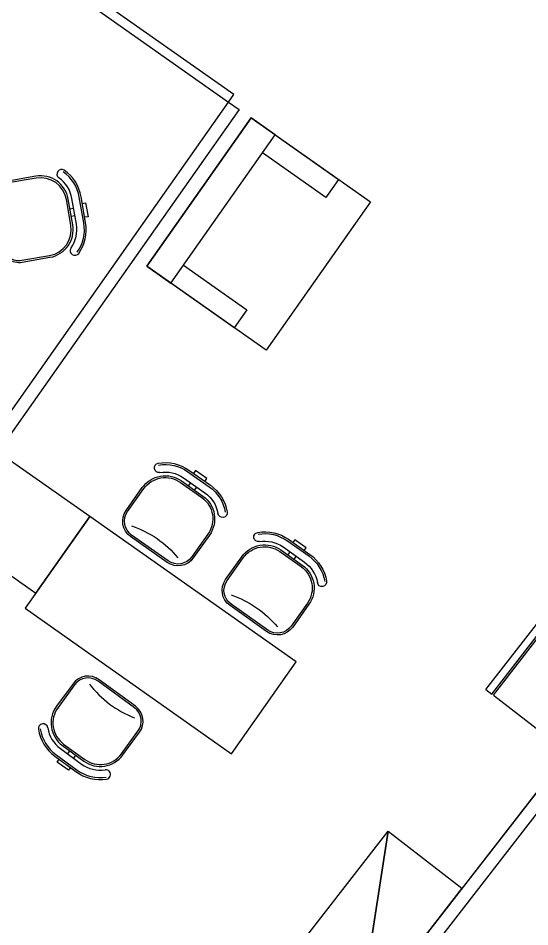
# Model space of a CAD drawing. Extents: x -1.7 to 87, y -33.6 to 19.
# Drawn here: x 58.573 to 61.308, y -13.756 to -8.897 of the extents above; entities that cross this region are included whole.
import ezdxf

# ---------------------------------------------------------------- set-up
doc = ezdxf.new("R2010")
doc.units = 0
for name, color, linetype in [('AR-DIV', 2, 'Continuous'), ('AR-MOB', 2, 'Continuous'), ('AR-POR', 1, 'Continuous')]:
    doc.layers.add(name, color=color, linetype=linetype)

# ---------------------------------------------------------------- blocks, each defined once
blk = doc.blocks.new('CADEIRA-S')
at = {"color": 2}
for p, q in [((0.0718, 0.2686), (-0.0682, 0.2686)), ((0.0718, 0.2186), (-0.0682, 0.2186)), ((0.0718, 0.1986), (-0.0682, 0.1986)), ((-0.2182, 0.0486), (-0.2182, -0.1014)), ((0.2218, -0.1014), (0.2218, 0.0486)), ((-0.1182, -0.2014), (0.1218, -0.2014))]:
    blk.add_line(p, q, dxfattribs=at)
at = {"color": 1}
for p, q in [((0.0718, 0.2586), (-0.0682, 0.2586)), ((-0.0148, 0.1986), (-0.0149, 0.2186)), ((0.0252, 0.1986), (0.0251, 0.2186)), ((0.0718, 0.1886), (-0.0682, 0.1886)), ((-0.2082, 0.0486), (-0.2082, -0.1014)), ((0.2118, -0.1014), (0.2118, 0.0486)), ((-0.1182, -0.1914), (0.1218, -0.1914))]:
    blk.add_line(p, q, dxfattribs=at)
at = {"color": 2}
blk.add_lwpolyline([(-0.032, 0.2686), (-0.032, 0.2867), (0.0426, 0.2867), (0.0426, 0.2686)], dxfattribs=at)
for centre, radius, start, end in [((-0.0682, 0.0486), 0.22, 90, 135), ((0.0718, 0.0486), 0.22, 45, 90), ((-0.2061, 0.1864), 0.025, 135, 315), ((-0.0682, 0.0486), 0.15, 90, 180), ((-0.0682, 0.0486), 0.17, 90, 135), ((0.0718, 0.0486), 0.17, 45, 90), ((0.0718, 0.0486), 0.15, 0, 90), ((0.2097, 0.1864), 0.025, 225, 45), ((-0.1182, -0.1014), 0.1, 180, 270), ((0.1218, -0.1014), 0.1, 270, 0)]:
    blk.add_arc(centre, radius, start, end, dxfattribs=at)
at = {"color": 1}
for centre, radius, start, end in [((-0.0682, 0.0486), 0.21, 90, 135), ((0.0718, 0.0486), 0.21, 45, 90), ((-0.0682, 0.0486), 0.14, 90, 180), ((0.0718, 0.0486), 0.14, 0, 90), ((-0.1182, -0.1014), 0.09, 180, 270), ((-0.0052, -0.6823), 0.5534, 73.6911, 105.2491), ((0.1218, -0.1014), 0.09, 270, 0)]:
    blk.add_arc(centre, radius, start, end, dxfattribs=at)
blk = doc.blocks.new('estacao de trabalho 290 x 150')
at = {"extrusion": (0, 0, -1), "xscale": -1, "zscale": -1, "rotation": 314.9999999999914}
blk.add_blockref('CADEIRA-S', (0.9586, 1.0061), dxfattribs=at)
blk = doc.blocks.new('geladeira')
at = {"color": 2}
for p, q in [((0.05, -0.24), (0.05, 0.24)), ((0.5, 0.24), (0.05, 0.24)), ((0.55, 0.24), (0.51, 0.24)), ((0.55, -0.24), (0.55, 0.24)), ((0.5, -0.24), (0.05, -0.24)), ((0.55, -0.24), (0.51, -0.24))]:
    blk.add_line(p, q, dxfattribs=at)
at = {"color": 1}
for p, q in [((0.5, -0.24), (0.5, 0.24)), ((0.51, -0.24), (0.51, 0.24)), ((0, -0.19), (0, 0.19)), ((0.05, 0.19), (0, 0.19)), ((0.05, -0.19), (0, -0.19))]:
    blk.add_line(p, q, dxfattribs=at)
blk = doc.blocks.new('SOFÁ1')
at = {"color": 2}
for p, q in [((0, 0.485), (0.78, 0.485)), ((0.78, 0.485), (0.78, -0.485)), ((0.78, -0.485), (0, -0.485))]:
    blk.add_line(p, q, dxfattribs=at)
for points in [[(0.78, -0.485), (0, -0.485), (0, 0.485), (0.78, 0.485)], [(0, -0.485), (0.1565, -0.485), (0.1565, 0.485), (0, 0.485)]]:
    blk.add_lwpolyline(points, close=True, dxfattribs=at)
at = {"color": 1}
for points in [[(0.1565, 0.366), (0.1565, 0.485), (0.5711, 0.485), (0.5711, 0.366)], [(0.1565, -0.485), (0.1565, -0.367), (0.5711, -0.367), (0.5711, -0.485)]]:
    blk.add_lwpolyline(points, close=True, dxfattribs=at)
blk = doc.blocks.new('armario base 90x50')
at = {"color": 1}
for points in [[(0.25, 0), (-0.25, -0.9), (0.25, -0.9)], [(0.25, 0), (-0.25, 0), (-0.25, -0.9)]]:
    blk.add_lwpolyline(points, close=True, dxfattribs=at)
at = {"color": 2}
blk.add_lwpolyline([(-0.25, -0.9), (0.25, -0.9), (0.25, 0), (-0.25, 0)], close=True, dxfattribs=at)

msp = doc.modelspace()

# ---------------------------------------------------------------- linework, layer by layer
at = {"layer": 'AR-DIV'}
for p, q in [((56.9281, -13.2783), (59.6973, -9.3454)), ((59.6973, -9.3454), (59.7548, -9.3854)), ((59.7548, -9.3854), (56.9853, -13.3186)), ((63.7486, -9.9352), (59.6207, -15.2593)), ((63.8039, -9.9778), (59.6723, -15.3066)), ((62.997, -10.9042), (59.617, -15.2637))]:
    msp.add_line(p, q, dxfattribs=at)
at = {"layer": 'AR-MOB'}
msp.add_lwpolyline([(58.1772, -11.6259), (58.6678, -11.9713), (58.9556, -11.5625), (58.465, -11.2171)], dxfattribs=at)
msp.add_lwpolyline([(59.7137, -12.8305), (60.0593, -12.34), (58.9556, -11.5625), (58.6101, -12.053)], close=True, dxfattribs=at)
at = {"layer": 'AR-POR'}
msp.add_lwpolyline([(59.7261, -9.3045), (58.9903, -8.7864), (58.9615, -8.8272), (59.6973, -9.3454)], close=True, dxfattribs=at)

# ---------------------------------------------------------------- block references
at = {"layer": 'AR-MOB'}
for name, p, rotation in [('estacao de trabalho 290 x 150', (57.2821, -10.1701), 234.849305555554), ('SOFÁ1', (59.5395, -9.827), 324.8492521915026)]:
    msp.add_blockref(name, p, dxfattribs=dict(at, rotation=rotation))
at = {"layer": 'AR-MOB', "color": 0, "linetype": 'ByBlock', "xscale": -1, "rotation": 324.7169176749025}
for p in [(59.3895, -11.575), (59.9211, -11.9446)]:
    msp.add_blockref('CADEIRA-S', p, dxfattribs=at)
at = {"layer": 'AR-MOB', "xscale": -1}
for name, p, rotation in [('geladeira', (61.6555, -12.6345), 322.2130034722488), ('armario base 90x50', (60.7477, -13.3973), 322.2130034721832)]:
    msp.add_blockref(name, p, dxfattribs=dict(at, rotation=rotation))
at = {"layer": 'AR-MOB', "color": 0, "linetype": 'ByBlock', "rotation": 143.7757828672067}
msp.add_blockref('CADEIRA-S', (58.9854, -12.669), dxfattribs=at)

doc.saveas('drawing.dxf')
